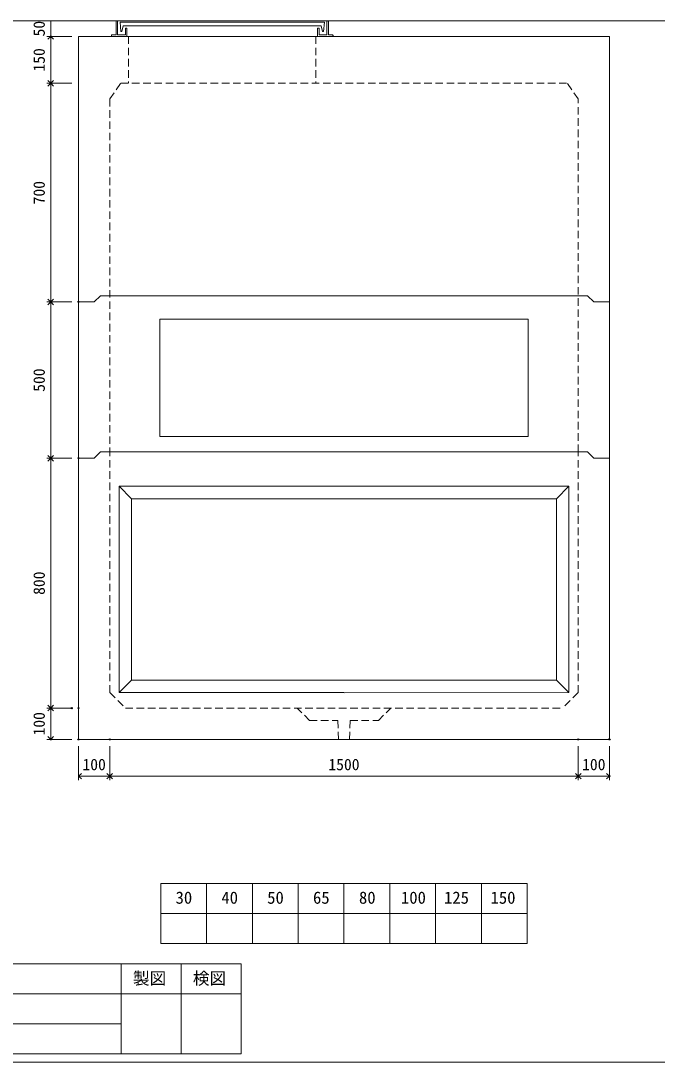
# Model space of a CAD drawing. Units: millimetres, scale not verified. Extents: x -6420 to 6420, y -3025 to 3025.
# Drawn here: x 285 to 2323, y -2675 to 658 of the extents above; entities that cross this region are included whole.
import ezdxf
from ezdxf.enums import TextEntityAlignment as Align

# ---------------------------------------------------------------- set-up
doc = ezdxf.new("R2010")
doc.units = ezdxf.units.MM
doc.header["$LTSCALE"] = 20
doc.header["$PDMODE"] = 32
doc.header["$PDSIZE"] = 4
doc.linetypes.add('DASHED1', pattern=[1.8, 1.2, -0.6])
doc.linetypes.add('USER2', pattern=[50.8, 31.75, -6.35, 6.35, -6.35])
doc.layers.add('0-1_Defpoints', color=7, linetype='Continuous')
for name, color, linetype, lineweight in [('0-2_waku', 7, 'Continuous', 18), ('0-3_gaikei', 7, 'Continuous', 18), ('0-4_kakure', 7, 'DASHED1', 5), ('0-5_sunpou', 7, 'Continuous', 5), ('0-8_uchigawa', 6, 'Continuous', 18), ('0-A_futa', 3, 'Continuous', 18), ('0-B_GL', 4, 'Continuous', 18), ('0-D_文字１', 7, 'Continuous', 18), ('1-2_uchigawa2', 6, 'USER2', 18)]:
    doc.layers.add(name, color=color, linetype=linetype, lineweight=lineweight)
doc.styles.add('ＭＳ ゴシック', font='')
doc.styles.get('ＭＳ ゴシック').set_extended_font_data('MS Gothic')

# ---------------------------------------------------------------- blocks, each defined once
blk = doc.blocks.new('_Open90')
at = {"layer": '0-5_sunpou'}
blk.add_line((0, 0), (-1, 0), dxfattribs=at)
blk.add_lwpolyline([(-0.5, 0.5), (0, 0), (-0.5, -0.5)], dxfattribs=at)
blk = doc.blocks.new('D63')
at = {"layer": '0-1_Defpoints'}
for p in [(3053.24, 2360.09), (2964.21, 1860.09), (3053.24, 1860.09)]:
    blk.add_point(p, dxfattribs=at)
at = {"layer": '0-5_sunpou'}
for p, q in [((3031.24, 2360.09), (2951.21, 2360.09)), ((2964.21, 2342.09), (2964.21, 1878.09)), ((3031.24, 1860.09), (2951.21, 1860.09))]:
    blk.add_line(p, q, dxfattribs=at)
at = {"layer": '0-5_sunpou', "xscale": 18, "yscale": 18}
for p, rotation in [((2964.21, 2360.09), 90), ((2964.21, 1860.09), 270)]:
    blk.add_blockref('_Open90', p, dxfattribs=dict(at, rotation=rotation))
at = {"layer": '0-5_sunpou', "style": 'ＭＳ ゴシック'}
blk.add_text('500', height=36.66, rotation=90, dxfattribs=at).set_placement((2956.21, 2072.59), align=Align.BOTTOM_LEFT)
blk = doc.blocks.new('D45')
at = {"layer": '0-1_Defpoints'}
for p in [(3053.24, 1860.09), (2964.21, 1060.09), (3053.24, 1060.09)]:
    blk.add_point(p, dxfattribs=at)
at = {"layer": '0-5_sunpou'}
for p, q in [((3031.24, 1860.09), (2951.21, 1860.09)), ((2964.21, 1842.09), (2964.21, 1078.09)), ((3031.24, 1060.09), (2951.21, 1060.09))]:
    blk.add_line(p, q, dxfattribs=at)
at = {"layer": '0-5_sunpou', "xscale": 18, "yscale": 18}
for p, rotation in [((2964.21, 1860.09), 90), ((2964.21, 1060.09), 270)]:
    blk.add_blockref('_Open90', p, dxfattribs=dict(at, rotation=rotation))
at = {"layer": '0-5_sunpou', "style": 'ＭＳ ゴシック'}
blk.add_text('800', height=36.66, rotation=90, dxfattribs=at).set_placement((2956.21, 1422.59), align=Align.BOTTOM_LEFT)
blk = doc.blocks.new('D46')
at = {"layer": '0-1_Defpoints'}
for p in [(3031.24, 1060.09), (2964.21, 960.09), (3053.24, 960.09)]:
    blk.add_point(p, dxfattribs=at)
at = {"layer": '0-5_sunpou'}
for p, q in [((3009.24, 1060.09), (2951.21, 1060.09)), ((2964.21, 1042.09), (2964.21, 978.09)), ((3031.24, 960.09), (2951.21, 960.09))]:
    blk.add_line(p, q, dxfattribs=at)
at = {"layer": '0-5_sunpou', "xscale": 18, "yscale": 18}
for p, rotation in [((2964.21, 1060.09), 90), ((2964.21, 960.09), 270)]:
    blk.add_blockref('_Open90', p, dxfattribs=dict(at, rotation=rotation))
at = {"layer": '0-5_sunpou', "style": 'ＭＳ ゴシック'}
blk.add_text('100', height=36.66, rotation=90, dxfattribs=at).set_placement((2956.21, 972.59), align=Align.BOTTOM_LEFT)
blk = doc.blocks.new('D47')
at = {"layer": '0-1_Defpoints'}
for p in [(3053.24, 960.09), (3153.24, 960.09), (3153.24, 842.38)]:
    blk.add_point(p, dxfattribs=at)
at = {"layer": '0-5_sunpou'}
for p, q in [((3053.24, 938.09), (3053.24, 829.38)), ((3153.24, 938.09), (3153.24, 829.38)), ((3071.24, 842.38), (3135.24, 842.38))]:
    blk.add_line(p, q, dxfattribs=at)
at = {"layer": '0-5_sunpou', "xscale": 18, "yscale": 18, "rotation": 180}
blk.add_blockref('_Open90', (3053.24, 842.38), dxfattribs=at)
at = {"layer": '0-5_sunpou', "xscale": 18, "yscale": 18}
blk.add_blockref('_Open90', (3153.24, 842.38), dxfattribs=at)
at = {"layer": '0-5_sunpou', "style": 'ＭＳ ゴシック'}
blk.add_text('100', height=36.66, dxfattribs=at).set_placement((3065.74, 850.38), align=Align.BOTTOM_LEFT)
blk = doc.blocks.new('D48')
at = {"layer": '0-1_Defpoints'}
for p in [(3153.24, 960.09), (4653.24, 960.09), (4653.24, 842.38)]:
    blk.add_point(p, dxfattribs=at)
at = {"layer": '0-5_sunpou'}
for p, q in [((3153.24, 938.09), (3153.24, 829.38)), ((4653.24, 938.09), (4653.24, 829.38)), ((3171.24, 842.38), (4635.24, 842.38))]:
    blk.add_line(p, q, dxfattribs=at)
at = {"layer": '0-5_sunpou', "xscale": 18, "yscale": 18, "rotation": 180}
blk.add_blockref('_Open90', (3153.24, 842.38), dxfattribs=at)
at = {"layer": '0-5_sunpou', "xscale": 18, "yscale": 18}
blk.add_blockref('_Open90', (4653.24, 842.38), dxfattribs=at)
at = {"layer": '0-5_sunpou', "style": 'ＭＳ ゴシック'}
blk.add_text('1500', height=36.66, dxfattribs=at).set_placement((3853.24, 850.38), align=Align.BOTTOM_LEFT)
blk = doc.blocks.new('D49')
at = {"layer": '0-1_Defpoints'}
for p in [(4653.24, 960.09), (4753.24, 960.09), (4753.24, 842.38)]:
    blk.add_point(p, dxfattribs=at)
at = {"layer": '0-5_sunpou'}
for p, q in [((4653.24, 938.09), (4653.24, 829.38)), ((4753.24, 938.09), (4753.24, 829.38)), ((4671.24, 842.38), (4735.24, 842.38))]:
    blk.add_line(p, q, dxfattribs=at)
at = {"layer": '0-5_sunpou', "xscale": 18, "yscale": 18, "rotation": 180}
blk.add_blockref('_Open90', (4653.24, 842.38), dxfattribs=at)
at = {"layer": '0-5_sunpou', "xscale": 18, "yscale": 18}
blk.add_blockref('_Open90', (4753.24, 842.38), dxfattribs=at)
at = {"layer": '0-5_sunpou', "style": 'ＭＳ ゴシック'}
blk.add_text('100', height=36.66, dxfattribs=at).set_placement((4665.74, 850.38), align=Align.BOTTOM_LEFT)
blk = doc.blocks.new('_Open90_44')
at = {"layer": '0-5_sunpou'}
blk.add_line((0, 0), (-1, 0), dxfattribs=at)
blk.add_lwpolyline([(-0.5, 0.5), (0, 0), (-0.5, -0.5)], dxfattribs=at)
blk = doc.blocks.new('150')
at = {"layer": '0-5_sunpou'}
blk.add_line((8, 57), (8, -57), dxfattribs=at)
at = {"layer": '0-5_sunpou', "xscale": 18, "yscale": 18}
for p, rotation in [((8, 75), 90), ((8, -75), 270)]:
    blk.add_blockref('_Open90_44', p, dxfattribs=dict(at, rotation=rotation))
at = {"layer": '0-5_sunpou', "style": 'ＭＳ ゴシック'}
blk.add_text('150', height=36.66, rotation=90, dxfattribs=at).set_placement((0, -37.5), align=Align.BOTTOM_LEFT)
blk = doc.blocks.new('50')
at = {"layer": '0-5_sunpou'}
for p, q in [((57.6, 33.33), (-23.42, 33.33)), ((-10.42, 33.33), (-10.42, -16.67)), ((34.61, -16.67), (-23.42, -16.67)), ((56.61, -16.67), (-23.42, -16.67))]:
    blk.add_line(p, q, dxfattribs=at)
blk.add_point((-10.42, -16.67), dxfattribs=at)
at = {"layer": '0-5_sunpou', "style": 'ＭＳ ゴシック'}
blk.add_text('50', height=36.66, rotation=90, dxfattribs=at).set_placement((-18.42, -16.67), align=Align.BOTTOM_LEFT)
blk = doc.blocks.new('700')
at = {"layer": '0-5_sunpou'}
for p, q in [((75.03, 350), (-5, 350)), ((8, 332), (8, -332))]:
    blk.add_line(p, q, dxfattribs=at)
at = {"layer": '0-5_sunpou', "xscale": 18, "yscale": 18}
for p, rotation in [((8, 350), 90), ((8, -350), 270)]:
    blk.add_blockref('_Open90_44', p, dxfattribs=dict(at, rotation=rotation))
at = {"layer": '0-5_sunpou', "style": 'ＭＳ ゴシック'}
blk.add_text('700', height=36.66, rotation=90, dxfattribs=at).set_placement((0, -37.5), align=Align.BOTTOM_LEFT)

msp = doc.modelspace()

# ---------------------------------------------------------------- linework, layer by layer
at = {"layer": '0-2_waku'}
for p, q in [((733.33, -2102.71), (733.33, -2294.71)), ((733.33, -2102.71), (733.33, -2294.71)), ((733.33, -2102.71), (733.33, -2294.71)), ((733.33, -2102.71), (733.33, -2294.71)), ((733.33, -2102.71), (1906.67, -2102.71)), ((880, -2102.71), (880, -2294.71)), ((1026.67, -2102.71), (1026.67, -2294.71)), ((1026.67, -2102.71), (1026.67, -2294.71)), ((1173.33, -2102.71), (1173.33, -2294.71)), ((1320, -2102.71), (1320, -2294.71)), ((1466.67, -2102.71), (1466.67, -2294.71)), ((1613.33, -2102.71), (1613.33, -2294.71)), ((1760, -2102.71), (1760, -2294.71)), ((1906.67, -2102.71), (1906.67, -2294.71)), ((733.33, -2198.71), (1906.67, -2198.71)), ((733.33, -2294.71), (1906.67, -2294.71)), ((-1713.33, -2360.3), (990.67, -2360.3)), ((606.67, -2360.3), (606.67, -2648.3)), ((606.67, -2360.3), (606.67, -2648.3)), ((798.67, -2360.3), (798.67, -2648.3)), ((990.67, -2360.3), (990.67, -2648.3)), ((-1713.33, -2456.3), (990.67, -2456.3)), ((-1713.33, -2552.3), (606.67, -2552.3)), ((-1713.33, -2648.3), (990.67, -2648.3)), ((-1740, -2674.96), (6420, -2674.96))]:
    msp.add_line(p, q, dxfattribs=at)
at = {"layer": '0-3_gaikei'}
for p, q in [((470, 608.29), (470, -741.71)), ((470, 608.29), (2170, 608.29)), ((470, 608.29), (2170, 608.29)), ((2170, 608.29), (2170, -741.71)), ((540, -221.71), (520, -241.71)), ((540, -221.71), (2100, -221.71)), ((2100, -221.71), (2120, -241.71)), ((470, -241.71), (520, -241.71)), ((470, -241.71), (520, -241.71)), ((2120, -241.71), (2170, -241.71)), ((540, -721.71), (520, -741.71)), ((540, -721.71), (520, -741.71)), ((540, -721.71), (520, -741.71)), ((540, -721.71), (520, -741.71)), ((540, -721.71), (520, -741.71)), ((540, -721.71), (520, -741.71)), ((540, -721.71), (520, -741.71)), ((540, -721.71), (520, -741.71)), ((540, -721.71), (520, -741.71)), ((540, -721.71), (520, -741.71)), ((540, -721.71), (520, -741.71)), ((540, -721.71), (520, -741.71)), ((540, -721.71), (520, -741.71)), ((540, -721.71), (520, -741.71)), ((540, -721.71), (520, -741.71)), ((540, -721.71), (520, -741.71)), ((540, -721.71), (520, -741.71)), ((540, -721.71), (520, -741.71)), ((540, -721.71), (520, -741.71)), ((540, -721.71), (520, -741.71)), ((540, -721.71), (520, -741.71)), ((540, -721.71), (520, -741.71)), ((540, -721.71), (2100, -721.71)), ((540, -721.71), (2100, -721.71)), ((540, -721.71), (2100, -721.71)), ((540, -721.71), (2100, -721.71)), ((540, -721.71), (2100, -721.71)), ((540, -721.71), (2100, -721.71)), ((540, -721.71), (2100, -721.71)), ((540, -721.71), (2100, -721.71)), ((540, -721.71), (2100, -721.71)), ((540, -721.71), (2100, -721.71)), ((540, -721.71), (2100, -721.71)), ((540, -721.71), (2100, -721.71)), ((540, -721.71), (2100, -721.71)), ((540, -721.71), (2100, -721.71)), ((540, -721.71), (2100, -721.71)), ((540, -721.71), (2100, -721.71)), ((540, -721.71), (2100, -721.71)), ((540, -721.71), (2100, -721.71)), ((540, -721.71), (2100, -721.71)), ((540, -721.71), (2100, -721.71)), ((540, -721.71), (2100, -721.71)), ((540, -721.71), (2100, -721.71)), ((2100, -721.71), (2120, -741.71)), ((2100, -721.71), (2120, -741.71)), ((2100, -721.71), (2120, -741.71)), ((2100, -721.71), (2120, -741.71)), ((2100, -721.71), (2120, -741.71)), ((2100, -721.71), (2120, -741.71)), ((2100, -721.71), (2120, -741.71)), ((2100, -721.71), (2120, -741.71)), ((2100, -721.71), (2120, -741.71)), ((2100, -721.71), (2120, -741.71)), ((2100, -721.71), (2120, -741.71)), ((2100, -721.71), (2120, -741.71)), ((2100, -721.71), (2120, -741.71)), ((2100, -721.71), (2120, -741.71)), ((2100, -721.71), (2120, -741.71)), ((2100, -721.71), (2120, -741.71)), ((2100, -721.71), (2120, -741.71)), ((2100, -721.71), (2120, -741.71)), ((2100, -721.71), (2120, -741.71)), ((2100, -721.71), (2120, -741.71)), ((2100, -721.71), (2120, -741.71)), ((2100, -721.71), (2120, -741.71)), ((470, -741.71), (520, -741.71)), ((470, -741.71), (520, -741.71)), ((470, -741.71), (520, -741.71)), ((470, -741.71), (520, -741.71)), ((470, -741.71), (520, -741.71)), ((470, -741.71), (520, -741.71)), ((470, -741.71), (520, -741.71)), ((470, -741.71), (520, -741.71)), ((470, -741.71), (520, -741.71)), ((470, -741.71), (470, -1641.71)), ((470, -741.71), (520, -741.71)), ((470, -741.71), (520, -741.71)), ((470, -741.71), (520, -741.71)), ((470, -741.71), (520, -741.71)), ((470, -741.71), (520, -741.71)), ((470, -741.71), (520, -741.71)), ((470, -741.71), (520, -741.71)), ((470, -741.71), (520, -741.71)), ((470, -741.71), (520, -741.71)), ((470, -741.71), (520, -741.71)), ((470, -741.71), (520, -741.71)), ((470, -741.71), (520, -741.71)), ((470, -741.71), (520, -741.71)), ((2120, -741.71), (2170, -741.71)), ((2120, -741.71), (2170, -741.71)), ((2120, -741.71), (2170, -741.71)), ((2120, -741.71), (2170, -741.71)), ((2120, -741.71), (2170, -741.71)), ((2120, -741.71), (2170, -741.71)), ((2120, -741.71), (2170, -741.71)), ((2120, -741.71), (2170, -741.71)), ((2120, -741.71), (2170, -741.71)), ((2120, -741.71), (2170, -741.71)), ((2120, -741.71), (2170, -741.71)), ((2120, -741.71), (2170, -741.71)), ((2120, -741.71), (2170, -741.71)), ((2120, -741.71), (2170, -741.71)), ((2120, -741.71), (2170, -741.71)), ((2120, -741.71), (2170, -741.71)), ((2120, -741.71), (2170, -741.71)), ((2120, -741.71), (2170, -741.71)), ((2120, -741.71), (2170, -741.71)), ((2120, -741.71), (2170, -741.71)), ((2120, -741.71), (2170, -741.71)), ((2120, -741.71), (2170, -741.71)), ((2170, -1641.71), (2170, -741.71)), ((470, -1641.71), (2170, -1641.71))]:
    msp.add_line(p, q, dxfattribs=at)
at = {"layer": '0-4_kakure'}
for p, q in [((630, 608.29), (630, 458.29)), ((1230, 608.29), (1230, 458.29)), ((570, 408.29), (605, 458.29)), ((605, 458.29), (2035, 458.29)), ((2070, 408.29), (2035, 458.29)), ((570, 408.29), (570, -721.71)), ((2070, -721.71), (2070, 408.29)), ((570, -1491.71), (570, -721.71)), ((2070, -1491.71), (2070, -721.71)), ((570, -1491.71), (620, -1541.71)), ((2070, -1491.71), (2020, -1541.71)), ((620, -1541.71), (2020, -1541.71)), ((1210, -1581.71), (1170, -1541.71)), ((1210, -1581.71), (1300, -1581.71)), ((1300, -1581.71), (1302.5, -1641.71)), ((1340, -1581.71), (1337.5, -1641.71))]:
    msp.add_line(p, q, dxfattribs=at)
msp.add_lwpolyline([(1340, -1581.71), (1430, -1581.71), (1470, -1541.71)], dxfattribs=at)
at = {"layer": '0-8_uchigawa'}
for p, q in [((600, -831.71), (1320, -831.71)), ((600, -831.71), (600, -1491.71)), ((640, -871.71), (600, -831.71)), ((2040, -831.71), (1320, -831.71)), ((2000, -871.71), (2040, -831.71)), ((2040, -831.71), (2040, -1491.71)), ((2040, -831.71), (2040, -1491.71)), ((640, -871.71), (640, -1451.71)), ((640, -871.71), (1320, -871.71)), ((640, -871.71), (1320, -871.71)), ((2000, -871.71), (1320, -871.71)), ((2000, -871.71), (2000, -1451.71)), ((640, -1451.71), (600, -1491.71)), ((640, -1451.71), (1320, -1451.71)), ((600, -1491.71), (1320, -1491.71)), ((1320.69, -1492.4), (2040, -1491.71))]:
    msp.add_line(p, q, dxfattribs=at)
msp.add_lwpolyline([(1320, -1451.71), (2000, -1451.71), (2040, -1491.71)], dxfattribs=at)
at = {"layer": '0-A_futa'}
for p, q in [((590, 656.29), (590, 613.29)), ((592, 658.29), (595, 658.29)), ((595, 658.29), (595, 613.29)), ((602.81, 653.79), (1257.14, 653.79)), ((602.81, 653.79), (605.3, 623.79)), ((613.33, 642.79), (609.01, 623.79)), ((613.33, 642.79), (1246.67, 642.79)), ((622, 635.29), (623, 635.29)), ((1238, 635.29), (1237, 635.29)), ((1246.67, 642.79), (1250.99, 623.79)), ((1257.14, 653.79), (1254.89, 623.79)), ((1265, 658.29), (1268, 658.29)), ((1265, 658.29), (1265, 613.29)), ((1270, 656.29), (1270, 613.29)), ((575, 611.29), (575, 610.29)), ((577, 613.29), (590, 613.29)), ((630, 608.29), (577, 608.29)), ((595, 613.29), (620, 613.29)), ((605.3, 623.79), (609.01, 623.79)), ((620, 633.29), (620, 613.29)), ((625, 633.29), (625, 608.29)), ((1235, 633.29), (1235, 608.29)), ((1235, 608.29), (1283, 608.29)), ((1240, 633.29), (1240, 613.29)), ((1265, 613.29), (1240, 613.29)), ((1254.89, 623.79), (1250.99, 623.79)), ((1283, 613.29), (1270, 613.29)), ((1285, 611.29), (1285, 610.29))]:
    msp.add_line(p, q, dxfattribs=at)
for centre, start, end in [((592, 656.29), 90, 180), ((622, 633.29), 90, 180), ((623, 633.29), 0, 90), ((1237, 633.29), 90, 180), ((1238, 633.29), 0, 90), ((1268, 656.29), 0, 90), ((577, 611.29), 90, 180), ((577, 610.29), 180, 270), ((1283, 611.29), 0, 90), ((1283, 610.29), 270, 0)]:
    msp.add_arc(centre, 2, start, end, dxfattribs=at)
at = {"layer": '0-B_GL'}
msp.add_line((-1740, 658.29), (6420, 658.29), dxfattribs=at)
at = {"layer": '1-2_uchigawa2'}
for p, q in [((730, -296.71), (1320, -296.71)), ((730, -296.71), (730, -671.71)), ((1910, -296.71), (1320, -296.71)), ((1910, -296.71), (1910, -671.71)), ((730, -671.71), (1320, -671.71)), ((1910, -671.71), (1320, -671.71))]:
    msp.add_line(p, q, dxfattribs=at)

# ---------------------------------------------------------------- block references
at = {"layer": '0-5_sunpou'}
for name, p in [('50', (391.39, 624.96)), ('150', (372.97, 533.29)), ('700', (372.97, 108.29)), ('D63', (-2583.24, -2601.8)), ('D45', (-2583.24, -2601.8)), ('D46', (-2583.24, -2601.8)), ('D47', (-2583.24, -2601.8)), ('D48', (-2583.24, -2601.8)), ('D49', (-2583.24, -2601.8))]:
    msp.add_blockref(name, p, dxfattribs=at)

# ---------------------------------------------------------------- texts
at = {"layer": '0-D_文字１', "style": 'ＭＳ ゴシック'}
for s, p in [('30', (780.75, -2179.55)), ('40', (927.42, -2179.55)), ('50', (1074.08, -2179.55)), ('65', (1220.75, -2179.55)), ('80', (1367.96, -2179.55)), ('100', (1502.46, -2179.55)), ('125', (1640.31, -2179.55)), ('150', (1789.33, -2179.55)), ('製図', (644.08, -2437.96)), ('検図', (836.08, -2437.96))]:
    msp.add_text(s, height=39.1, dxfattribs=at).set_placement(p, align=Align.BOTTOM_LEFT)

doc.saveas('drawing.dxf')
